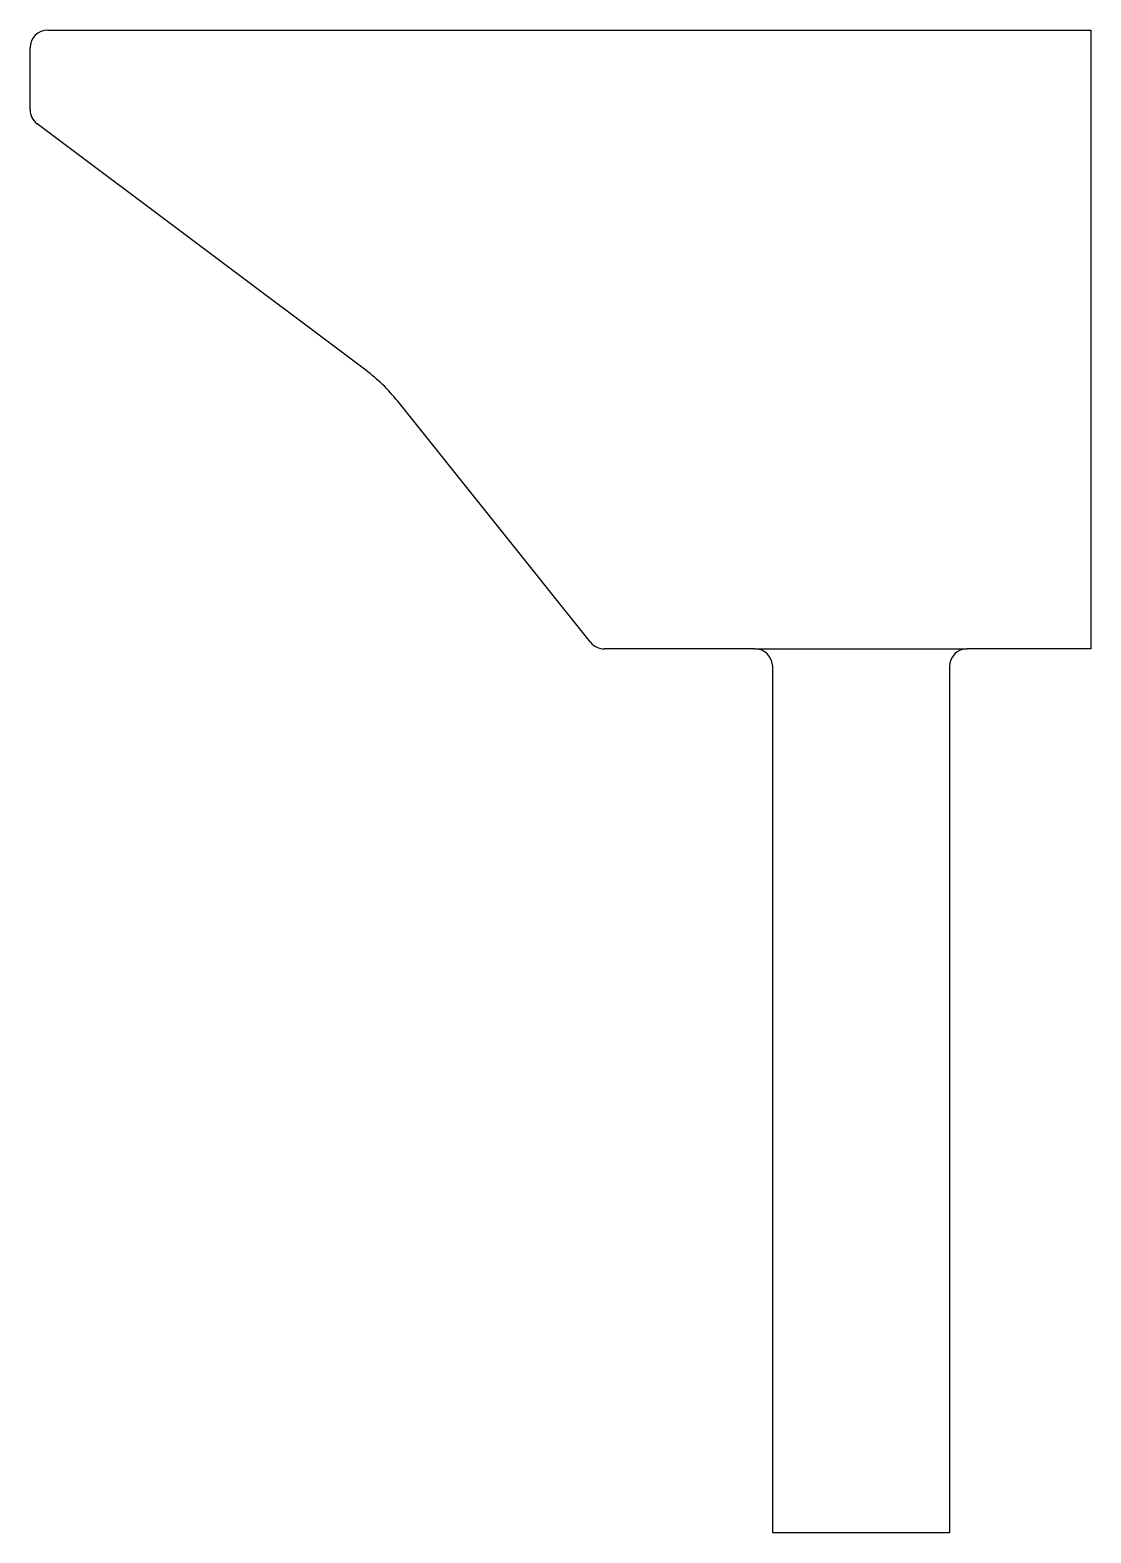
# Model space of a CAD drawing. Extents: x 12.443 to 13.043, y 22.843 to 23.693.
import ezdxf

# ---------------------------------------------------------------- set-up
doc = ezdxf.new("R2010")
doc.units = 0
doc.header["$MEASUREMENT"] = 0
doc.layers.add('A-PEÇAS', color=2, linetype='CONTINUOUS')

msp = doc.modelspace()

# ---------------------------------------------------------------- linework, layer by layer
at = {"layer": 'A-PEÇAS'}
for p, q in [((12.45293, 23.69252), (13.04293, 23.69252)), ((13.04293, 23.69252), (13.04293, 23.34252)), ((12.44293, 23.64752), (12.44293, 23.68252)), ((12.63278, 23.50013), (12.44693, 23.63952)), ((12.75993, 23.34627), (12.65087, 23.4826)), ((12.85293, 23.34252), (12.76774, 23.34252)), ((12.85293, 23.34252), (12.97293, 23.34252)), ((13.04293, 23.34252), (12.97293, 23.34252)), ((12.86293, 22.84252), (12.86293, 23.33252)), ((12.96293, 23.33252), (12.96293, 22.84252)), ((12.96293, 22.84252), (12.86293, 22.84252))]:
    msp.add_line(p, q, dxfattribs=at)
for centre, radius, start, end in [((12.45293, 23.68252), 0.01, 90, 180), ((12.45293, 23.64752), 0.01, 180, 233.1301), ((12.57278, 23.42013), 0.1, 38.65981, 53.1301), ((12.76774, 23.35252), 0.01, 218.65981, 270), ((12.85293, 23.33252), 0.01, 0, 90), ((12.97293, 23.33252), 0.01, 90, 180)]:
    msp.add_arc(centre, radius, start, end, dxfattribs=at)

doc.saveas('drawing.dxf')
